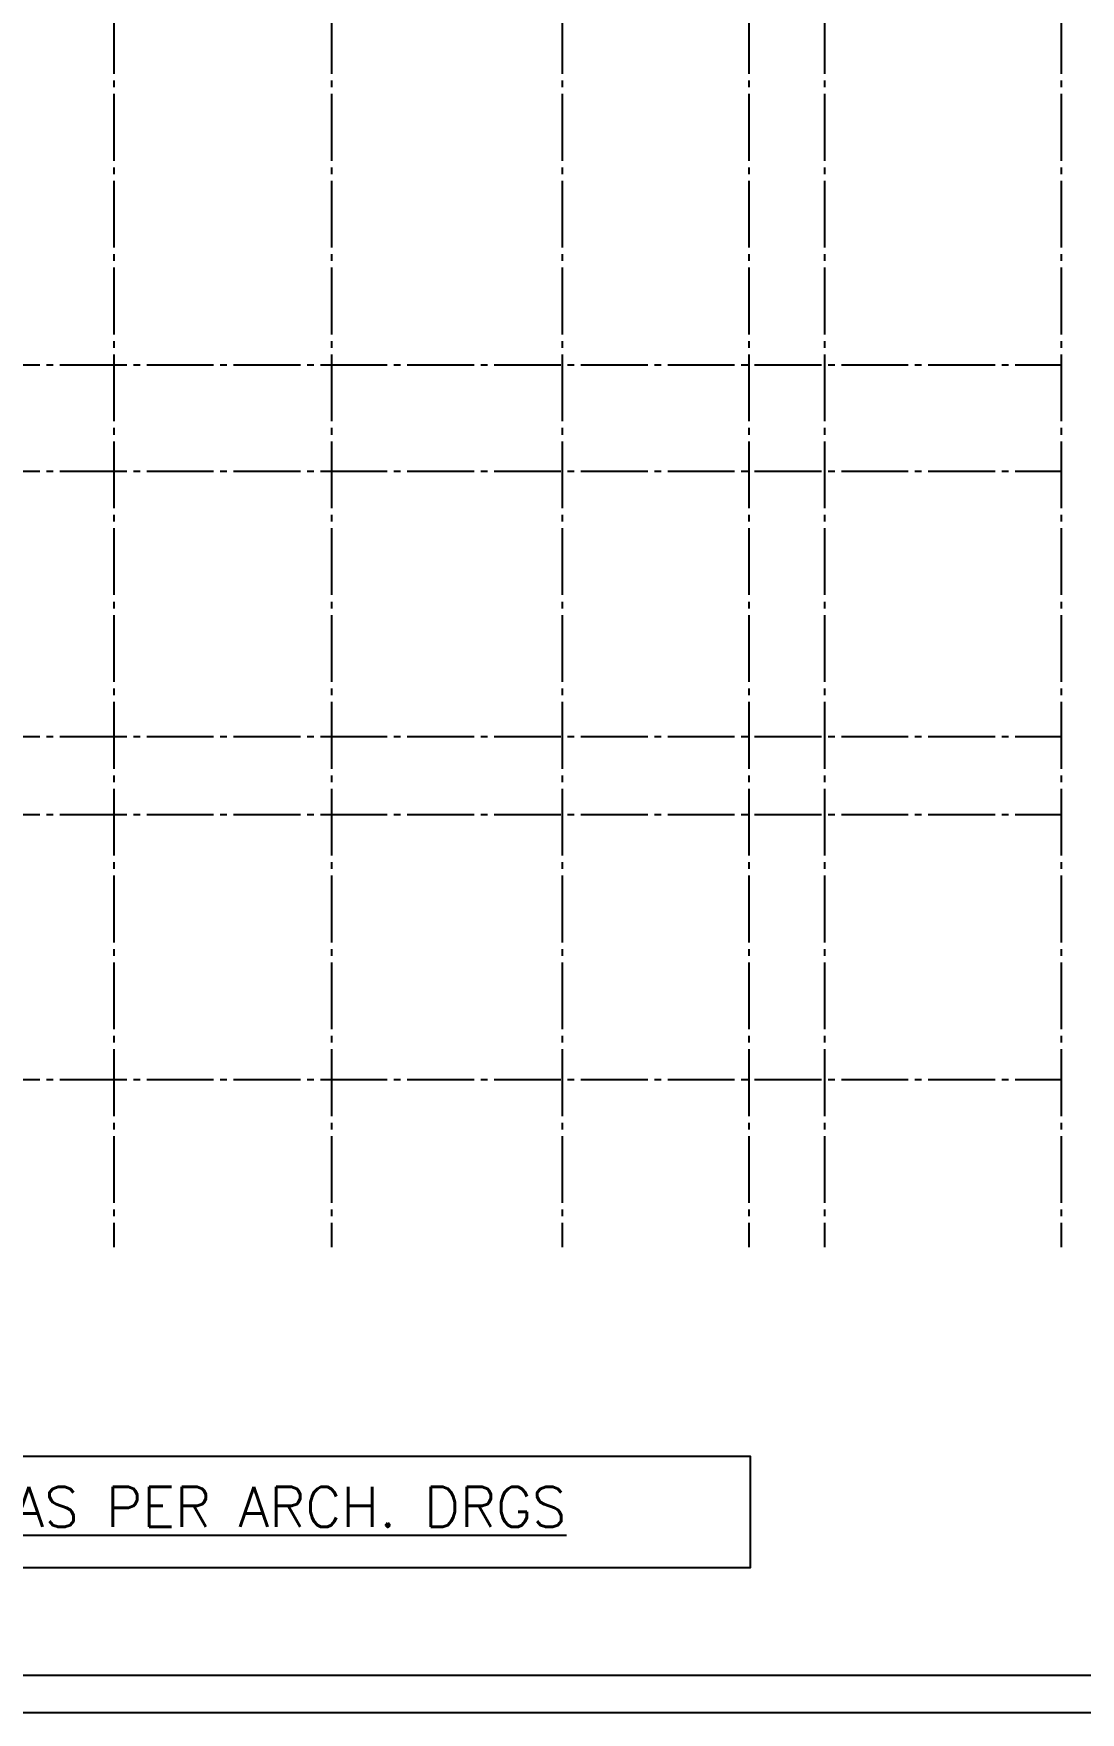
# Model space of a CAD drawing. Extents: x -200722 to 834823, y -494970 to 88783.
# Drawn here: x 284150 to 303741, y -18416 to 12998 of the extents above; entities that cross this region are included whole.
import ezdxf

# ---------------------------------------------------------------- set-up
doc = ezdxf.new("R2010")
doc.units = 0
doc.header["$LTSCALE"] = 100
doc.header["$MEASUREMENT"] = 0
doc.linetypes.add('ACAD_ISO04W100', pattern=[30, 24, -3, 0, -3])
doc.linetypes.add('CL', pattern=[3.25, 2.5, -0.25, 0.25, -0.25])
doc.layers.get('0').update_dxf_attribs({"linetype": 'CONTINUOUS'})
doc.layers.add('9_TITLE TEXT', color=7, linetype='CONTINUOUS', lineweight=20)
doc.layers.add('A-Grid', color=5, linetype='ACAD_ISO04W100')
doc.layers.add('TEXT', color=2, linetype='CONTINUOUS')
doc.styles.get("Standard").update_dxf_attribs({"font": 'simplex.shx'})

msp = doc.modelspace()

# ---------------------------------------------------------------- linework, layer by layer
at = {"ltscale": 0.4}
msp.add_lwpolyline([(222672.7, 64744.5), (222672.7, -18415.5), (340412.7, -18415.5), (340412.7, 64744.5)], close=True, dxfattribs=at)
msp.add_lwpolyline([(223372.7, -17715.5), (339712.7, -17715.5), (339712.7, 64044.5), (223372.7, 64044.5)], close=True)
at = {"color": 1, "lineweight": -3, "ltscale": 0.4}
msp.add_lwpolyline([(277053.2, -13620.2), (297562.3, -13620.2), (297562.3, -15709.1), (277053.2, -15709.1)], close=True, dxfattribs=at)
at = {"layer": '9_TITLE TEXT'}
msp.add_lwpolyline([(339712.7, 64044.5), (223372.7, 64044.5), (223372.7, -17715.5), (339712.7, -17715.5)], dxfattribs=at)
at = {"layer": 'A-Grid', "color": 8, "linetype": 'CL', "ltscale": 5}
for p, q in [((224519.6, 6801.9, 7446.6), (303382.6, 6801.9, 7446.6)), ((224519.6, 4806.9, 7446.6), (303382.6, 4806.9, 7446.6)), ((224519.6, -153.1, 7446.6), (303382.6, -153.1, 7446.6)), ((224519.6, -1613.1, 7446.6), (303382.6, -1613.1, 7446.6)), ((224519.6, -6573.1, 7446.6), (303382.6, -6573.1, 7446.6))]:
    msp.add_line(p, q, dxfattribs=at)
at = {"layer": 'A-Grid', "color": 8, "linetype": 'CL', "ltscale": 5, "elevation": 7446.6}
for points in [[(285651.6, 62242.9), (285651.6, -9708.8)], [(289726.6, 62242.9), (289726.6, -9708.8)], [(294042.6, 62242.9), (294042.6, -9708.8)], [(297532.6, 62242.9), (297532.6, -9708.8)], [(298952.6, 62242.9), (298952.6, -9708.8)], [(303382.6, 62242.9), (303382.6, -9708.8)]]:
    msp.add_lwpolyline(points, dxfattribs=at)

# ---------------------------------------------------------------- texts
at = {"layer": 'TEXT'}
msp.add_text('%%UALL FINISH AS PER ARCH. DRGS', height=750, dxfattribs=at).set_placement((277921.8, -14945.8))

doc.saveas('drawing.dxf')
